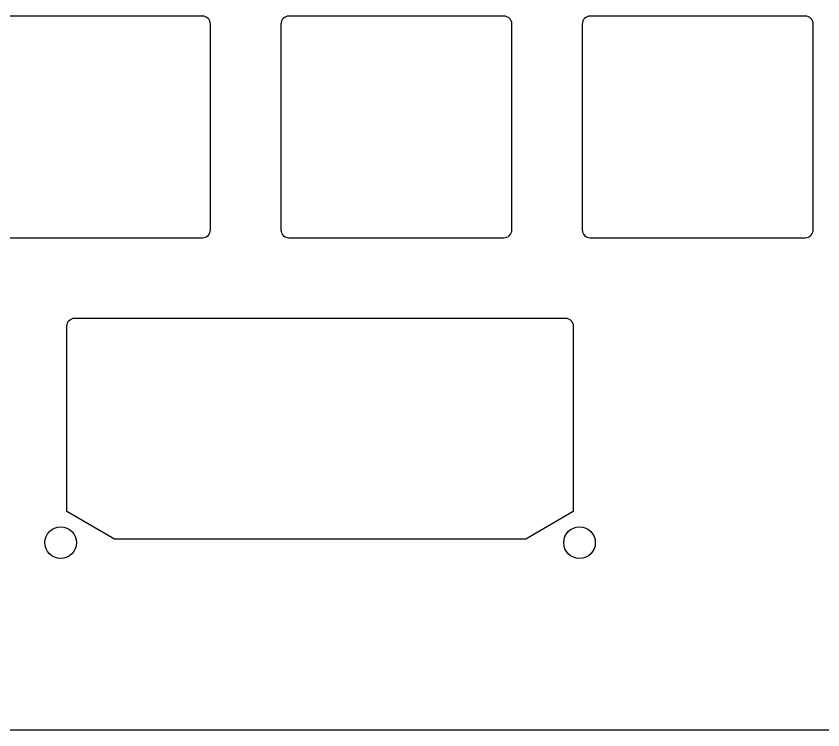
# Model space of a CAD drawing. Header units: millimetres. Extents: x -10 to 277, y -95 to 18.
# Drawn here: x 133.2 to 184.2, y -95.2 to -50.1 of the extents above; entities that cross this region are included whole.
import ezdxf

# ---------------------------------------------------------------- set-up
doc = ezdxf.new("R2010")
doc.units = ezdxf.units.MM
doc.header["$MEASUREMENT"] = 0
doc.layers.get('0').update_dxf_attribs({"linetype": 'CONTINUOUS'})
doc.layers.add('Edge.Cuts', color=53, linetype='CONTINUOUS')

msp = doc.modelspace()

# ---------------------------------------------------------------- linework, layer by layer
msp.add_lwpolyline([(136.9, -69.225), (167.9, -69.225, -0.414213562), (168.4, -69.725), (168.4, -81.443), (165.4, -83.175), (139.4, -83.175), (136.4, -81.443), (136.4, -69.725, -0.414212391)], format="xyb", close=True)
for centre in [(136, -83.4), (168.8, -83.4)]:
    msp.add_circle(centre, 1)
at = {"layer": 'Edge.Cuts', "linetype": 'Continuous'}
for p, q in [((144.971416, -50.15), (131.371416, -50.15)), ((164.021416, -50.15), (150.421416, -50.15)), ((183.071416, -50.15), (169.471416, -50.15)), ((145.471416, -63.65), (145.471416, -50.65)), ((149.921416, -50.65), (149.921416, -63.65)), ((164.521416, -63.65), (164.521416, -50.65)), ((168.971416, -50.65), (168.971416, -63.65)), ((183.571416, -63.65), (183.571416, -50.65)), ((131.371416, -64.15), (144.971416, -64.15)), ((150.421416, -64.15), (164.021416, -64.15)), ((169.471416, -64.15), (183.071416, -64.15)), ((52.325, -95.226), (214.375, -95.226))]:
    msp.add_line(p, q, dxfattribs=at)
at = {"layer": 'Edge.Cuts'}
for centre, start, end in [((144.971416, -50.65), 0, 90), ((150.421416, -50.65), 90, 180), ((164.021416, -50.65), 0, 90), ((169.471416, -50.65), 90, 180), ((183.071416, -50.65), 0, 90), ((144.971416, -63.65), 270, 0), ((150.421416, -63.65), 180, 270), ((164.021416, -63.65), 270, 0), ((169.471416, -63.65), 180, 270), ((183.071416, -63.65), 270, 0)]:
    msp.add_arc(centre, 0.5, start, end, dxfattribs=at)

doc.saveas('drawing.dxf')
